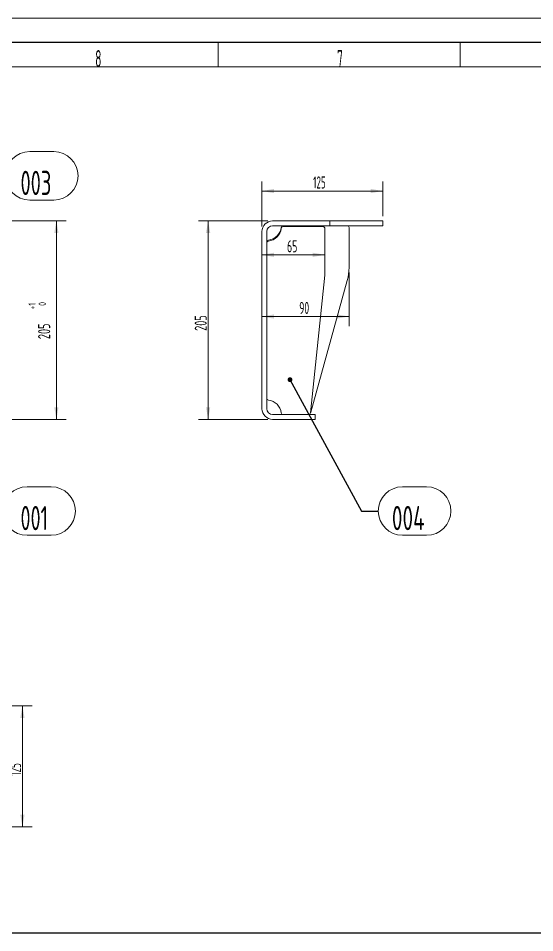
# Model space of a CAD drawing. Header units: millimetres. Extents: x 0 to 594, y 0 to 420.
# Drawn here: x 213.2 to 319.9, y 231.1 to 420 of the extents above; entities that cross this region are included whole.
import ezdxf

# ---------------------------------------------------------------- set-up
doc = ezdxf.new("R2010")
doc.units = ezdxf.units.MM
for name, color, linetype, true_color in [('1', 7, 'Continuous', 0xffffff), ('101', 7, 'Continuous', 0xffffff), ('103', 7, 'Continuous', 0xffffff)]:
    doc.layers.add(name, color=color, linetype=linetype, true_color=true_color)
doc.styles.add('iso-1', font='isocp.shx')
doc.dimstyles.get("Standard").update_dxf_attribs({"dimtxt": 0.18, "dimasz": 0.18, "dimexe": 0.18, "dimexo": 0.0625, "dimgap": 0.09, "dimtad": 0, "dimtih": 1, "dimtoh": 1, "dimdec": 4, "dimzin": 0, "dimdsep": 46, "dimtxsty": 'Standard', "dimcen": 0.09, "dimadec": 0, "dimazin": 0, "dimtfac": 1, "dimtdec": 4, "dimtofl": 0, "dimtmove": 0, "dimatfit": 3, "dimfxl": 1, "dimtolj": 1, "dimtzin": 0, "dimarcsym": 0})

# ---------------------------------------------------------------- blocks, each defined once
blk = doc.blocks.new('GROUPED_GEOM2')
at = {"layer": '1', "color": 4, "lineweight": 18}
for p, q in [((292.6, 323.22), (297.6, 323.22)), ((292.6, 313.22), (297.6, 313.22))]:
    blk.add_line(p, q, dxfattribs=at)
for centre, start, end in [((292.6, 318.22), 90, 269.9999), ((297.6, 318.22), 270, 89.9999)]:
    blk.add_arc(centre, 5, start, end, dxfattribs=at)
at = {"layer": '1', "color": 2, "linetype": 'Continuous', "lineweight": 18, "insert": (290.41, 314.26), "char_height": 5, "attachment_point": 7, "line_spacing_factor": 0.963855, "style": 'iso-1'}
blk.add_mtext('\\W0.7128;004', dxfattribs=at)
blk = doc.blocks.new('GROUPED_GEOM3')
at = {"layer": '1', "color": 4, "lineweight": 18}
for p, q in [((214.99, 323.22), (219.99, 323.22)), ((214.99, 313.22), (219.99, 313.22))]:
    blk.add_line(p, q, dxfattribs=at)
for centre, start, end in [((214.99, 318.22), 90, 269.9999), ((219.99, 318.22), 270, 89.9999)]:
    blk.add_arc(centre, 5, start, end, dxfattribs=at)
at = {"layer": '1', "color": 2, "linetype": 'Continuous', "lineweight": 18, "insert": (213.64, 314.26), "char_height": 5, "attachment_point": 7, "line_spacing_factor": 0.963855, "style": 'iso-1'}
blk.add_mtext('\\W0.6756;001', dxfattribs=at)
blk = doc.blocks.new('GROUPED_GEOM7')
at = {"layer": '1', "color": 4, "lineweight": 18}
for p, q in [((215.54, 392.46), (220.54, 392.46)), ((215.54, 382.46), (220.54, 382.46))]:
    blk.add_line(p, q, dxfattribs=at)
for centre, start, end in [((215.54, 387.46), 90, 269.9999), ((220.54, 387.46), 270, 89.9999)]:
    blk.add_arc(centre, 5, start, end, dxfattribs=at)
at = {"layer": '1', "color": 2, "linetype": 'Continuous', "lineweight": 18, "insert": (213.64, 383.5), "char_height": 5, "attachment_point": 7, "line_spacing_factor": 0.963855, "style": 'iso-1'}
blk.add_mtext('\\W0.6850;003', dxfattribs=at)
blk = doc.blocks.new('_U7')
at = {"layer": '1', "color": 3, "lineweight": 13}
for p, q in [((194.34, 378.16), (223.06, 378.16)), ((221.06, 337.16), (221.06, 378.16)), ((194.34, 337.16), (223.06, 337.16))]:
    blk.add_line(p, q, dxfattribs=at)
at = {"layer": '1', "color": 3, "lineweight": 25}
for points in [[(221.06, 378.16), (221.5, 375.66), (220.62, 375.66)], [(221.06, 337.16), (220.62, 339.66), (221.5, 339.66)]]:
    blk.add_solid(points, dxfattribs=at)
at = {"layer": '1', "color": 1, "linetype": 'Continuous', "lineweight": 18, "insert": (218.89, 359.85), "char_height": 1.5, "attachment_point": 7, "rotation": 90, "line_spacing_factor": 0.963855, "style": 'iso-1'}
blk.add_mtext('\\A1;\\W0.7063;\\A1;\\S+1^  0;', dxfattribs=at)
at = {"layer": '1', "color": 2, "linetype": 'Continuous', "lineweight": 18, "insert": (219.78, 353.73), "char_height": 2.5, "attachment_point": 7, "rotation": 90, "line_spacing_factor": 0.963855, "style": 'iso-1'}
blk.add_mtext('\\W0.6850;205', dxfattribs=at)
blk = doc.blocks.new('_U91')
at = {"layer": '1', "color": 3, "lineweight": 13}
for p, q in [((194.34, 277.99), (216.04, 277.99)), ((214.04, 252.99), (214.04, 277.99)), ((184.21, 252.99), (216.04, 252.99))]:
    blk.add_line(p, q, dxfattribs=at)
at = {"layer": '1', "color": 3, "lineweight": 25}
for points in [[(214.04, 277.99), (214.48, 275.49), (213.6, 275.49)], [(214.04, 252.99), (213.6, 255.49), (214.48, 255.49)]]:
    blk.add_solid(points, dxfattribs=at)
at = {"layer": '1', "color": 2, "linetype": 'Continuous', "lineweight": 18, "insert": (213.77, 263.55), "char_height": 2.5, "attachment_point": 7, "rotation": 90, "line_spacing_factor": 0.963855, "style": 'iso-1'}
blk.add_mtext('\\W0.6044;125', dxfattribs=at)
blk = doc.blocks.new('_U94')
at = {"layer": '1', "color": 3, "lineweight": 13}
blk.add_line((276.56, 371.14), (263.56, 371.14), dxfattribs=at)
at = {"layer": '1', "color": 3, "lineweight": 25}
for points in [[(263.56, 371.14), (266.06, 371.58), (266.06, 370.7)], [(276.56, 371.14), (274.06, 370.7), (274.06, 371.58)]]:
    blk.add_solid(points, dxfattribs=at)
at = {"layer": '1', "color": 2, "linetype": 'Continuous', "lineweight": 18, "insert": (268.75, 371.66), "char_height": 2.5, "attachment_point": 7, "line_spacing_factor": 0.963855, "style": 'iso-1'}
blk.add_mtext('\\W0.6474;65', dxfattribs=at)
blk = doc.blocks.new('_U95')
at = {"layer": '1', "color": 3, "lineweight": 13}
for p, q in [((281.56, 367.52), (281.56, 356.4)), ((281.56, 358.4), (263.56, 358.4))]:
    blk.add_line(p, q, dxfattribs=at)
at = {"layer": '1', "color": 3, "lineweight": 25}
for points in [[(263.56, 358.4), (266.06, 358.84), (266.06, 357.96)], [(281.56, 358.4), (279.06, 357.96), (279.06, 358.84)]]:
    blk.add_solid(points, dxfattribs=at)
at = {"layer": '1', "color": 2, "linetype": 'Continuous', "lineweight": 18, "insert": (271.25, 358.92), "char_height": 2.5, "attachment_point": 7, "line_spacing_factor": 0.963855, "style": 'iso-1'}
blk.add_mtext('\\W0.6474;90', dxfattribs=at)
blk = doc.blocks.new('_U96')
at = {"layer": '1', "color": 3, "lineweight": 13}
for p, q in [((263.56, 376.96), (263.56, 386.32)), ((288.56, 379.16), (288.56, 386.32)), ((288.56, 384.32), (263.56, 384.32))]:
    blk.add_line(p, q, dxfattribs=at)
at = {"layer": '1', "color": 3, "lineweight": 25}
for points in [[(263.56, 384.32), (266.06, 384.76), (266.06, 383.88)], [(288.56, 384.32), (286.06, 383.88), (286.06, 384.76)]]:
    blk.add_solid(points, dxfattribs=at)
at = {"layer": '1', "color": 2, "linetype": 'Continuous', "lineweight": 18, "insert": (274.14, 384.84), "char_height": 2.5, "attachment_point": 7, "line_spacing_factor": 0.963855, "style": 'iso-1'}
blk.add_mtext('\\W0.6044;125', dxfattribs=at)
blk = doc.blocks.new('_U97')
at = {"layer": '1', "color": 3, "lineweight": 13}
for p, q in [((264.76, 378.16), (250.43, 378.16)), ((252.43, 337.16), (252.43, 378.16)), ((264.76, 337.16), (250.43, 337.16))]:
    blk.add_line(p, q, dxfattribs=at)
at = {"layer": '1', "color": 3, "lineweight": 25}
for points in [[(252.43, 378.16), (252.87, 375.66), (251.99, 375.66)], [(252.43, 337.16), (251.99, 339.66), (252.87, 339.66)]]:
    blk.add_solid(points, dxfattribs=at)
at = {"layer": '1', "color": 2, "linetype": 'Continuous', "lineweight": 18, "insert": (252.15, 355.44), "char_height": 2.5, "attachment_point": 7, "rotation": 90, "line_spacing_factor": 0.963855, "style": 'iso-1'}
blk.add_mtext('\\W0.6850;205', dxfattribs=at)

msp = doc.modelspace()

# ---------------------------------------------------------------- linework, layer by layer
at = {"layer": '1', "color": 4, "linetype": 'Continuous', "lineweight": 18}
msp.add_line((0, 420), (594, 420), dxfattribs=at)
at = {"layer": '1', "color": 4, "linetype": 'Continuous', "lineweight": 25}
for p, q in [((589, 415), (20, 415)), ((25, 231.12), (584, 231.12))]:
    msp.add_line(p, q, dxfattribs=at)
at = {"layer": '1', "color": 1, "linetype": 'Continuous', "lineweight": 13}
for p, q in [((254.5, 415), (254.5, 410)), ((304.5, 415), (304.5, 410)), ((25, 410), (584, 410))]:
    msp.add_line(p, q, dxfattribs=at)
at = {"layer": '1', "color": 7, "linetype": 'Continuous', "lineweight": 18}
for p, q in [((276.16, 376.96), (267.94, 376.96)), ((276.56, 366.98), (276.56, 376.56)), ((264.56, 373.58), (264.56, 341.53)), ((273.6, 338.51), (276.56, 366.94)), ((267.94, 338.16), (273.2, 338.16))]:
    msp.add_line(p, q, dxfattribs=at)
for centre, radius, start, end in [((264.56, 376.96), 3, 276.7563, 353.2437), ((267.94, 376.56), 0.4, 90, 173.2437), ((276.16, 376.56), 0.4, 0, 90), ((264.96, 373.58), 0.4, 96.7563, 180), ((276.16, 366.98), 0.4, 354.0531, 0), ((264.96, 341.53), 0.4, 180, 263.2437), ((264.56, 338.16), 3, 6.7563, 83.2437), ((267.94, 338.56), 0.4, 186.7563, 270), ((273.2, 338.56), 0.4, 270, 354.0531)]:
    msp.add_arc(centre, radius, start, end, dxfattribs=at)
at = {"layer": '101', "color": 7, "linetype": 'Continuous', "lineweight": 18}
for p, q in [((277.16, 378.16), (265.76, 378.16)), ((277.56, 378.16), (277.16, 378.16)), ((284.4, 378.16), (277.56, 378.16)), ((277.56, 377.16), (277.56, 378.16)), ((284.68, 378.16), (284.4, 378.16)), ((288.45, 378.16), (284.68, 378.16)), ((288.56, 378.16), (288.45, 378.16)), ((288.56, 377.16), (288.56, 378.16)), ((263.56, 339.36), (263.56, 375.96)), ((264.56, 373.58), (264.56, 375.96)), ((277.16, 377.16), (265.76, 377.16)), ((277.56, 377.16), (277.16, 377.16)), ((277.56, 377.16), (284.4, 377.16)), ((284.4, 377.16), (284.68, 377.16)), ((284.68, 377.16), (288.45, 377.16)), ((288.56, 377.16), (288.45, 377.16)), ((264.56, 339.36), (264.56, 341.53)), ((267.94, 338.16), (265.76, 338.16)), ((274.16, 338.16), (273.2, 338.16)), ((274.56, 338.16), (274.16, 338.16)), ((274.56, 337.16), (274.56, 338.16)), ((274.16, 337.16), (265.76, 337.16)), ((274.56, 337.16), (274.16, 337.16))]:
    msp.add_line(p, q, dxfattribs=at)
for centre, radius, start, end in [((265.76, 375.96), 2.2, 90, 180), ((265.76, 375.96), 1.2, 90, 180), ((265.76, 339.36), 2.2, 180, 270), ((265.76, 339.36), 1.2, 180, 270)]:
    msp.add_arc(centre, radius, start, end, dxfattribs=at)
at = {"layer": '103', "color": 7, "linetype": 'Continuous', "lineweight": 18}
for p, q in [((281.56, 368.52), (281.56, 376.76)), ((273.65, 338.65), (281.2, 365.84))]:
    msp.add_line(p, q, dxfattribs=at)
for centre, radius, start, end in [((264.56, 377.16), 3, 276.7563, 353.2437), ((267.94, 376.76), 0.4, 90, 173.2437), ((281.16, 376.76), 0.4, 0, 90), ((264.96, 373.78), 0.4, 96.7563, 180), ((271.56, 368.52), 10, 344.4759, 0), ((273.26, 338.76), 0.4, 329.7529, 344.4759)]:
    msp.add_arc(centre, radius, start, end, dxfattribs=at)

# ---------------------------------------------------------------- block references
at = {"layer": '1', "color": 4, "linetype": 'Continuous', "lineweight": 18}
for name in ['GROUPED_GEOM7', 'GROUPED_GEOM3', 'GROUPED_GEOM2']:
    msp.add_blockref(name, (0, 0), dxfattribs=at)

# ---------------------------------------------------------------- texts
at = {"layer": '1', "color": 1, "linetype": 'Continuous', "lineweight": 13, "char_height": 3.5, "attachment_point": 7, "line_spacing_factor": 0.963855, "style": 'iso-1'}
for s, insert in [('\\W0.5404;8', (229.09, 409.93)), ('\\W0.5404;7', (279.09, 409.93))]:
    msp.add_mtext(s, dxfattribs=dict(at, insert=insert))

# ---------------------------------------------------------------- dimensions: what is measured, and where the dimension line sits
at = {"layer": '1', "color": 2, "linetype": 'Continuous', "lineweight": 18}
for base, p1, p2, angle, text, override, picture, middle in [((288.56, 384.32), (263.56, 370.51), (288.56, 378.16), 180, '\\C2;125', {"dimtxt": 2.5, "dimasz": 2.5, "dimexe": 2, "dimexo": 1, "dimgap": 1.25, "dimtad": 1, "dimtih": 0, "dimtoh": 0, "dimdec": 1, "dimlfac": 1, "dimzin": 8, "dimdsep": 44, "dimlunit": 2, "dimpost": '', "dimtxsty": 'iso-1', "dimsah": 1, "dimse1": 0, "dimse2": 0, "dimsd1": 0, "dimsd2": 0, "dimclrd": 3, "dimclre": 3, "dimclrt": 2, "dimtol": 0, "dimtm": -0.1, "dimtfac": 1, "dimtdec": 2, "dimtofl": 1, "dimtmove": 0, "dimtzin": 8, "dimlwd": 13, "dimlwe": 13}, '_U96', (276.06, 384.32)), ((221.06, 378.16), (192.94, 337.16), (193.16, 378.16), 90, '\\C2;205\\A1;\\C1;{\\H1.00x;\\Fisocp.shx;\\A1;\\S+1^  0;\\Fisocp.shx;}\\C2;', {"dimtxt": 2.5, "dimasz": 2.5, "dimexe": 2, "dimexo": 1, "dimgap": 1.25, "dimtad": 1, "dimtih": 0, "dimtoh": 0, "dimdec": 1, "dimlfac": 1, "dimzin": 8, "dimdsep": 44, "dimlunit": 2, "dimpost": '', "dimtxsty": 'iso-1', "dimsah": 1, "dimse1": 0, "dimse2": 0, "dimsd1": 0, "dimsd2": 0, "dimclrd": 3, "dimclre": 3, "dimclrt": 2, "dimtol": 1, "dimlim": 0, "dimtp": 1, "dimtm": 0, "dimtfac": 1, "dimtdec": 2, "dimtofl": 1, "dimtmove": 0, "dimtzin": 8, "dimlwd": 13, "dimlwe": 13}, '_U7', (221.06, 357.66)), ((252.43, 337.16), (267.25, 378.16), (265.76, 337.16), 90, '\\C2;205', {"dimtxt": 2.5, "dimasz": 2.5, "dimexe": 2, "dimexo": 1, "dimgap": 1.25, "dimtad": 1, "dimtih": 0, "dimtoh": 0, "dimdec": 1, "dimlfac": 1, "dimzin": 8, "dimdsep": 44, "dimlunit": 2, "dimpost": '', "dimtxsty": 'iso-1', "dimsah": 1, "dimse1": 0, "dimse2": 0, "dimsd1": 0, "dimsd2": 0, "dimclrd": 3, "dimclre": 3, "dimclrt": 2, "dimtol": 0, "dimtm": -0.1, "dimtfac": 1, "dimtdec": 2, "dimtofl": 1, "dimtmove": 0, "dimtzin": 8, "dimlwd": 13, "dimlwe": 13}, '_U97', (252.43, 357.66)), ((276.56, 371.14), (263.56, 370.7), (276.56, 371.77), 180, '\\C2;65', {"dimtxt": 2.5, "dimasz": 2.5, "dimexe": 2, "dimexo": 1, "dimgap": 1.25, "dimtad": 1, "dimtih": 0, "dimtoh": 0, "dimdec": 1, "dimlfac": 1, "dimzin": 8, "dimdsep": 44, "dimlunit": 2, "dimpost": '', "dimtxsty": 'iso-1', "dimsah": 1, "dimse1": 0, "dimse2": 0, "dimsd1": 0, "dimsd2": 0, "dimclrd": 3, "dimclre": 3, "dimclrt": 2, "dimtol": 0, "dimtm": -0.1, "dimtfac": 1, "dimtdec": 2, "dimtofl": 1, "dimtmove": 0, "dimtzin": 8, "dimlwd": 13, "dimlwe": 13}, '_U94', (270.06, 371.14)), ((281.56, 358.4), (263.56, 370.22), (281.56, 372.64), 180, '\\C2;90', {"dimtxt": 2.5, "dimasz": 2.5, "dimexe": 2, "dimexo": 1, "dimgap": 1.25, "dimtad": 1, "dimtih": 0, "dimtoh": 0, "dimdec": 1, "dimlfac": 1, "dimzin": 8, "dimdsep": 44, "dimlunit": 2, "dimpost": '', "dimtxsty": 'iso-1', "dimsah": 1, "dimse1": 0, "dimse2": 0, "dimsd1": 0, "dimsd2": 0, "dimclrd": 3, "dimclre": 3, "dimclrt": 2, "dimtol": 0, "dimtm": -0.1, "dimtfac": 1, "dimtdec": 2, "dimtofl": 1, "dimtmove": 0, "dimtzin": 8, "dimlwd": 13, "dimlwe": 13}, '_U95', (272.56, 358.4)), ((214.04, 252.99), (189.91, 277.99), (179.87, 252.99), 90, '\\C2;125', {"dimtxt": 2.5, "dimasz": 2.5, "dimexe": 2, "dimexo": 1, "dimgap": 1.25, "dimtad": 1, "dimtih": 0, "dimtoh": 0, "dimdec": 1, "dimlfac": 1, "dimzin": 8, "dimdsep": 44, "dimlunit": 2, "dimpost": '', "dimtxsty": 'iso-1', "dimsah": 1, "dimse1": 0, "dimse2": 0, "dimsd1": 0, "dimsd2": 0, "dimclrd": 3, "dimclre": 3, "dimclrt": 2, "dimtol": 0, "dimtm": -0.1, "dimtfac": 1, "dimtdec": 2, "dimtofl": 1, "dimtmove": 0, "dimtzin": 8, "dimlwd": 13, "dimlwe": 13}, '_U91', (214.04, 265.49))]:
    dim = msp.add_linear_dim(base=base, p1=p1, p2=p2, angle=angle, text=text, dimstyle='Standard', override=override, dxfattribs=at)
    dim.commit()
    dim.dimension.update_dxf_attribs({"geometry": picture, "text_midpoint": middle, "dimtype": 160})

# ---------------------------------------------------------------- leaders
at = {"layer": '1', "color": 3, "linetype": 'Continuous', "lineweight": 13}
msp.add_leader([(269.35, 345.36), (284.1, 318.22), (287.6, 318.22)], dimstyle='Standard', override={"dimasz": 1, "dimldrblk": 'Dot'}, dxfattribs=at)

doc.saveas('drawing.dxf')
